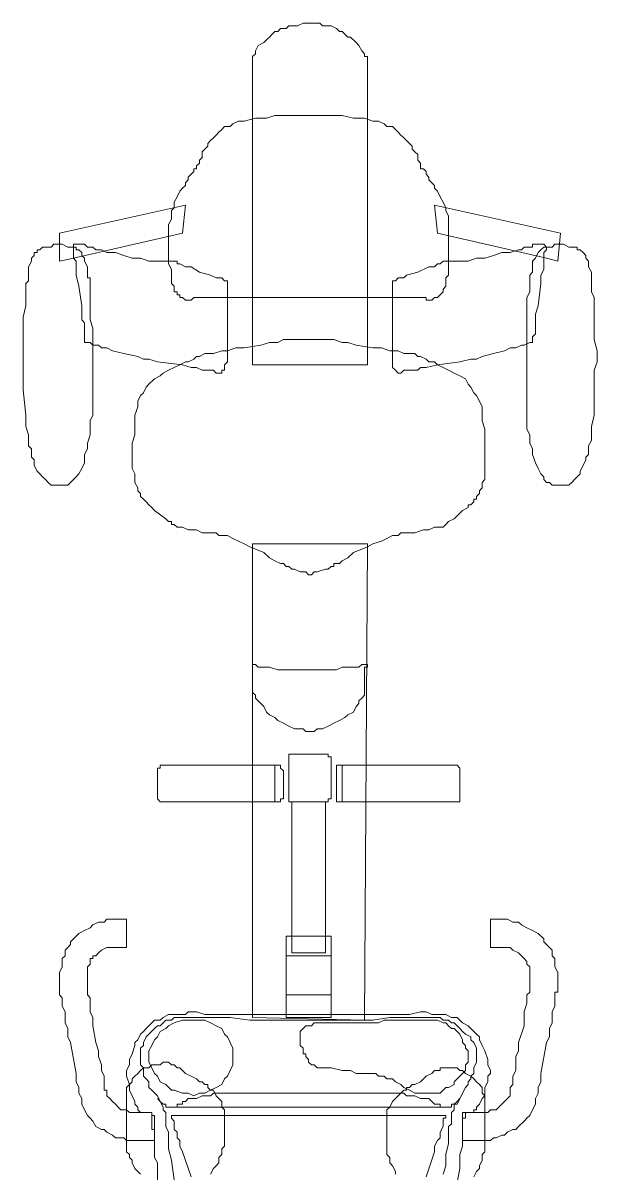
# Model space of a CAD drawing. Extents: x 185064 to 343242, y -369192 to -264966.
# Drawn here: x 211336 to 211984, y -367895 to -366597 of the extents above; entities that cross this region are included whole.
import ezdxf

# ---------------------------------------------------------------- set-up
doc = ezdxf.new("R2010")
doc.units = 0

# ---------------------------------------------------------------- blocks, each defined once
blk = doc.blocks.new('456')
at = {"color": 3, "lineweight": 0}
for points in [[(217530.2, -357470), (217530.2, -357466.9), (217530.2, -357463.7), (217530.2, -357460.6), (217530.2, -357457.4), (217530.2, -357451.1), (217530.2, -357447.9), (217530.2, -357441.6), (217530.2, -357435.3), (217530.2, -357429), (217530.2, -357422.7), (217530.2, -357413.2), (217530.2, -357406.9), (217530.2, -357397.4), (217530.2, -357391.1), (217530.2, -357381.6), (217530.2, -357372.1), (217530.2, -357353.2), (217530.2, -357334.2), (217530.2, -357315.3), (217530.2, -357274.2), (217530.2, -357255.3), (217530.2, -357236.3), (217530.2, -357217.4), (217530.2, -357207.9), (217530.2, -357198.5), (217530.2, -357192.1), (217530.2, -357182.7), (217530.2, -357176.3), (217530.2, -357166.9), (217530.2, -357160.6), (217530.2, -357154.2), (217530.2, -357151.1), (217530.2, -357144.8), (217530.2, -357141.6), (217530.2, -357135.3), (217530.2, -357132.1), (217530.2, -357129), (217530.2, -357125.8), (217530.2, -357122.7), (217533.4, -357119.5), (217533.4, -357116.3), (217536.5, -357110), (217542.9, -357106.9), (217546, -357103.7), (217549.2, -357100.6), (217552.3, -357097.4), (217555.5, -357094.2), (217558.7, -357094.2), (217561.8, -357091.1), (217568.1, -357091.1), (217571.3, -357087.9), (217577.6, -357087.9), (217580.8, -357087.9), (217587.1, -357084.8), (217593.4, -357084.8), (217599.7, -357084.8), (217606, -357084.8), (217609.2, -357087.9), (217615.5, -357087.9), (217618.7, -357087.9), (217625, -357091.1), (217628.1, -357094.2), (217631.3, -357094.2), (217634.4, -357097.4), (217637.6, -357100.6), (217640.8, -357100.6), (217647.1, -357106.9), (217650.2, -357110), (217653.4, -357116.3), (217656.5, -357119.5), (217656.5, -357122.7), (217659.7, -357122.7), (217659.7, -357125.8), (217659.7, -357129), (217659.7, -357132.1), (217659.7, -357135.3), (217659.7, -357141.6), (217659.7, -357144.8), (217659.7, -357151.1), (217659.7, -357157.4), (217659.7, -357163.7), (217659.7, -357170), (217659.7, -357176.3), (217659.7, -357185.8), (217659.7, -357192.1), (217659.7, -357201.6), (217659.7, -357207.9), (217659.7, -357226.9), (217659.7, -357245.8), (217659.7, -357264.8), (217659.7, -357305.8), (217659.7, -357324.8), (217659.7, -357346.9), (217659.7, -357365.8), (217659.7, -357381.6), (217659.7, -357391.1), (217659.7, -357400.6), (217659.7, -357406.9), (217659.7, -357416.3), (217659.7, -357422.7), (217659.7, -357429), (217659.7, -357438.5), (217659.7, -357441.6), (217659.7, -357447.9), (217659.7, -357454.2), (217659.7, -357457.4), (217659.7, -357460.6), (217659.7, -357463.7), (217659.7, -357466.9), (217659.7, -357470), (217656.5, -357470), (217653.4, -357470), (217647.1, -357470), (217643.9, -357470), (217637.6, -357470), (217631.3, -357470), (217625, -357470), (217618.7, -357470), (217602.9, -357470), (217587.1, -357470), (217574.4, -357470), (217568.1, -357470), (217558.7, -357470), (217552.3, -357470), (217549.2, -357470), (217542.9, -357470), (217539.7, -357470), (217533.4, -357470)], [(217593.4, -357189), (217590.2, -357189), (217587.1, -357189), (217583.9, -357189), (217580.8, -357189), (217574.4, -357189), (217571.3, -357189), (217565, -357189), (217561.8, -357189), (217555.5, -357189), (217546, -357192.1), (217533.4, -357192.1), (217520.8, -357195.3), (217514.4, -357195.3), (217508.1, -357198.5), (217505, -357201.6), (217498.7, -357201.6), (217495.5, -357204.8), (217492.3, -357207.9), (217489.2, -357211.1), (217486, -357214.2), (217482.9, -357217.4), (217479.7, -357220.6), (217479.7, -357223.7), (217476.5, -357226.9), (217473.4, -357230), (217473.4, -357233.2), (217473.4, -357236.3), (217470.2, -357239.5), (217470.2, -357242.7), (217467.1, -357245.8), (217467.1, -357249), (217463.9, -357249), (217463.9, -357252.1), (217460.8, -357255.3), (217457.6, -357258.5), (217457.6, -357261.6), (217454.4, -357264.8), (217454.4, -357267.9), (217451.3, -357271.1), (217448.1, -357274.2), (217445, -357280.6), (217441.8, -357286.9), (217441.8, -357293.2), (217438.7, -357296.3), (217438.7, -357305.8), (217435.5, -357312.1), (217435.5, -357318.5), (217435.5, -357324.8), (217435.5, -357337.4), (217435.5, -357343.7), (217435.5, -357350), (217435.5, -357356.3), (217438.7, -357362.7), (217438.7, -357369), (217438.7, -357372.1), (217438.7, -357378.5), (217441.8, -357381.6), (217441.8, -357384.8), (217441.8, -357387.9), (217445, -357387.9), (217445, -357391.1), (217448.1, -357391.1), (217448.1, -357394.2), (217451.3, -357394.2), (217454.4, -357397.4), (217457.6, -357397.4), (217460.8, -357397.4), (217463.9, -357394.2), (217467.1, -357394.2), (217470.2, -357394.2), (217476.5, -357394.2), (217482.9, -357394.2), (217489.2, -357394.2), (217492.3, -357394.2), (217495.5, -357394.2), (217501.8, -357394.2), (217505, -357394.2), (217511.3, -357394.2), (217517.6, -357394.2), (217523.9, -357394.2), (217530.2, -357394.2), (217542.9, -357394.2), (217558.7, -357394.2), (217571.3, -357394.2), (217577.6, -357394.2), (217583.9, -357394.2), (217590.2, -357394.2), (217593.4, -357394.2), (217599.7, -357394.2), (217602.9, -357394.2), (217609.2, -357394.2), (217615.5, -357394.2), (217631.3, -357394.2), (217643.9, -357394.2), (217659.7, -357394.2), (217666, -357394.2), (217672.3, -357394.2), (217678.7, -357394.2), (217681.8, -357394.2), (217688.1, -357394.2), (217691.3, -357394.2), (217694.4, -357394.2), (217697.6, -357394.2), (217700.8, -357394.2), (217707.1, -357394.2), (217710.2, -357394.2), (217716.5, -357394.2), (217719.7, -357394.2), (217722.9, -357394.2), (217726, -357394.2), (217726, -357397.4), (217729.2, -357397.4), (217732.3, -357397.4), (217735.5, -357394.2), (217738.7, -357394.2), (217741.8, -357391.1), (217745, -357387.9), (217745, -357384.8), (217748.1, -357381.6), (217748.1, -357378.5), (217748.1, -357372.1), (217751.3, -357369), (217751.3, -357362.7), (217751.3, -357356.3), (217751.3, -357350), (217751.3, -357343.7), (217751.3, -357337.4), (217751.3, -357324.8), (217751.3, -357318.5), (217751.3, -357312.1), (217751.3, -357302.7), (217748.1, -357296.3), (217748.1, -357293.2), (217745, -357286.9), (217741.8, -357280.6), (217738.7, -357274.2), (217735.5, -357271.1), (217735.5, -357267.9), (217732.3, -357264.8), (217729.2, -357261.6), (217729.2, -357258.5), (217726, -357255.3), (217726, -357252.1), (217722.9, -357249), (217719.7, -357249), (217719.7, -357245.8), (217719.7, -357242.7), (217716.5, -357239.5), (217716.5, -357236.3), (217716.5, -357233.2), (217713.4, -357230), (217710.2, -357226.9), (217710.2, -357223.7), (217707.1, -357220.6), (217703.9, -357217.4), (217700.8, -357214.2), (217697.6, -357211.1), (217694.4, -357207.9), (217691.3, -357204.8), (217688.1, -357201.6), (217681.8, -357201.6), (217678.7, -357198.5), (217672.3, -357195.3), (217666, -357195.3), (217656.5, -357192.1), (217643.9, -357192.1), (217631.3, -357189), (217628.1, -357189), (217621.8, -357189), (217615.5, -357189), (217612.3, -357189), (217609.2, -357189), (217606, -357189), (217602.9, -357189), (217599.7, -357189), (217596.5, -357189)], [(217312.3, -357321.6), (217454.4, -357290), (217451.3, -357321.6), (217328.1, -357350), (217312.3, -357353.2)], [(217877.6, -357321.6), (217735.5, -357290), (217738.7, -357321.6), (217861.8, -357350), (217874.4, -357353.2)], [(217309.2, -357605.8), (217312.3, -357605.8), (217315.5, -357605.8), (217318.7, -357605.8), (217321.8, -357605.8), (217325, -357602.7), (217328.1, -357599.5), (217331.3, -357596.3), (217334.4, -357593.2), (217337.6, -357586.9), (217340.8, -357580.6), (217340.8, -357571.1), (217343.9, -357564.8), (217343.9, -357558.5), (217347.1, -357549), (217347.1, -357542.7), (217347.1, -357533.2), (217350.2, -357526.9), (217350.2, -357520.6), (217350.2, -357514.2), (217350.2, -357507.9), (217350.2, -357504.8), (217350.2, -357498.5), (217350.2, -357495.3), (217350.2, -357489), (217350.2, -357482.7), (217350.2, -357473.2), (217350.2, -357463.7), (217350.2, -357457.4), (217350.2, -357447.9), (217350.2, -357429), (217347.1, -357419.5), (217347.1, -357410), (217347.1, -357403.7), (217347.1, -357394.2), (217347.1, -357387.9), (217347.1, -357381.6), (217347.1, -357375.3), (217347.1, -357372.1), (217343.9, -357372.1), (217343.9, -357369), (217343.9, -357365.8), (217343.9, -357359.5), (217340.8, -357353.2), (217340.8, -357350), (217337.6, -357346.9), (217337.6, -357343.7), (217334.4, -357340.6), (217331.3, -357340.6), (217331.3, -357337.4), (217328.1, -357337.4), (217325, -357337.4), (217321.8, -357337.4), (217315.5, -357334.2), (217312.3, -357334.2), (217306, -357334.2), (217302.9, -357337.4), (217299.7, -357337.4), (217296.5, -357337.4), (217293.4, -357337.4), (217290.2, -357340.6), (217287.1, -357340.6), (217287.1, -357343.7), (217283.9, -357343.7), (217283.9, -357346.9), (217280.8, -357350), (217280.8, -357353.2), (217277.6, -357359.5), (217277.6, -357365.8), (217277.6, -357369), (217277.6, -357375.3), (217274.4, -357378.5), (217274.4, -357381.6), (217274.4, -357387.9), (217274.4, -357394.2), (217274.4, -357403.7), (217271.3, -357416.3), (217271.3, -357429), (217271.3, -357441.6), (217271.3, -357454.2), (217271.3, -357466.9), (217271.3, -357476.3), (217271.3, -357482.7), (217271.3, -357485.8), (217271.3, -357498.5), (217274.4, -357526.9), (217274.4, -357539.5), (217277.6, -357549), (217277.6, -357555.3), (217277.6, -357561.6), (217280.8, -357564.8), (217280.8, -357571.1), (217280.8, -357574.2), (217283.9, -357577.4), (217283.9, -357583.7), (217287.1, -357590), (217290.2, -357593.2), (217293.4, -357596.3), (217296.5, -357599.5), (217299.7, -357602.7), (217302.9, -357605.8), (217306, -357605.8)], [(217340.8, -357444.8), (217343.9, -357444.8), (217347.1, -357444.8), (217350.2, -357447.9), (217356.5, -357447.9), (217359.7, -357451.1), (217366, -357451.1), (217372.3, -357454.2), (217385, -357457.4), (217400.8, -357460.6), (217407.1, -357463.7), (217413.4, -357463.7), (217422.9, -357466.9), (217451.3, -357470), (217460.8, -357473.2), (217467.1, -357473.2), (217473.4, -357476.3), (217479.7, -357476.3), (217482.9, -357476.3), (217486, -357476.3), (217489.2, -357479.5), (217492.3, -357479.5), (217495.5, -357479.5), (217495.5, -357476.3), (217498.7, -357476.3), (217498.7, -357473.2), (217498.7, -357470), (217501.8, -357466.9), (217501.8, -357463.7), (217501.8, -357460.6), (217501.8, -357457.4), (217501.8, -357454.2), (217501.8, -357451.1), (217501.8, -357447.9), (217501.8, -357441.6), (217501.8, -357435.3), (217501.8, -357425.8), (217501.8, -357416.3), (217501.8, -357406.9), (217501.8, -357400.6), (217501.8, -357391.1), (217501.8, -357387.9), (217501.8, -357384.8), (217501.8, -357381.6), (217501.8, -357378.5), (217501.8, -357375.3), (217498.7, -357375.3), (217495.5, -357372.1), (217492.3, -357372.1), (217489.2, -357372.1), (217482.9, -357369), (217470.2, -357365.8), (217460.8, -357359.5), (217454.4, -357359.5), (217448.1, -357356.3), (217445, -357356.3), (217445, -357353.2), (217441.8, -357353.2), (217438.7, -357353.2), (217435.5, -357353.2), (217432.3, -357353.2), (217429.2, -357353.2), (217422.9, -357353.2), (217413.4, -357353.2), (217403.9, -357350), (217394.4, -357350), (217385, -357346.9), (217375.5, -357343.7), (217366, -357343.7), (217359.7, -357340.6), (217353.4, -357340.6), (217350.2, -357337.4), (217347.1, -357337.4), (217343.9, -357337.4), (217340.8, -357334.2), (217337.6, -357334.2), (217334.4, -357334.2), (217331.3, -357334.2), (217328.1, -357334.2), (217328.1, -357337.4), (217328.1, -357340.6), (217328.1, -357343.7), (217328.1, -357346.9), (217328.1, -357350), (217331.3, -357353.2), (217331.3, -357359.5), (217331.3, -357362.7), (217331.3, -357369), (217334.4, -357381.6), (217337.6, -357403.7), (217337.6, -357413.2), (217337.6, -357419.5), (217340.8, -357422.7), (217340.8, -357429), (217340.8, -357432.1), (217340.8, -357435.3), (217340.8, -357438.5), (217340.8, -357441.6)], [(217846, -357444.8), (217842.9, -357444.8), (217836.5, -357447.9), (217833.4, -357447.9), (217827.1, -357451.1), (217820.8, -357451.1), (217814.4, -357454.2), (217801.8, -357457.4), (217789.2, -357460.6), (217782.9, -357463.7), (217776.5, -357463.7), (217763.9, -357466.9), (217738.7, -357470), (217726, -357473.2), (217719.7, -357473.2), (217716.5, -357476.3), (217710.2, -357476.3), (217707.1, -357476.3), (217700.8, -357476.3), (217697.6, -357479.5), (217694.4, -357479.5), (217691.3, -357476.3), (217688.1, -357473.2), (217688.1, -357470), (217688.1, -357466.9), (217688.1, -357463.7), (217688.1, -357460.6), (217688.1, -357457.4), (217688.1, -357454.2), (217688.1, -357451.1), (217688.1, -357447.9), (217688.1, -357441.6), (217688.1, -357435.3), (217688.1, -357425.8), (217688.1, -357416.3), (217688.1, -357406.9), (217688.1, -357400.6), (217688.1, -357391.1), (217688.1, -357387.9), (217688.1, -357384.8), (217688.1, -357381.6), (217688.1, -357378.5), (217688.1, -357375.3), (217691.3, -357375.3), (217694.4, -357372.1), (217700.8, -357372.1), (217703.9, -357369), (217716.5, -357365.8), (217729.2, -357359.5), (217735.5, -357359.5), (217738.7, -357356.3), (217741.8, -357356.3), (217745, -357353.2), (217748.1, -357353.2), (217751.3, -357353.2), (217757.6, -357353.2), (217760.8, -357353.2), (217763.9, -357353.2), (217773.4, -357353.2), (217782.9, -357350), (217792.3, -357350), (217801.8, -357346.9), (217811.3, -357343.7), (217820.8, -357343.7), (217830.2, -357340.6), (217833.4, -357340.6), (217836.5, -357337.4), (217842.9, -357337.4), (217846, -357337.4), (217846, -357334.2), (217849.2, -357334.2), (217852.3, -357334.2), (217855.5, -357334.2), (217858.7, -357334.2), (217861.8, -357337.4), (217861.8, -357340.6), (217858.7, -357343.7), (217858.7, -357346.9), (217858.7, -357350), (217858.7, -357353.2), (217858.7, -357359.5), (217858.7, -357362.7), (217855.5, -357369), (217855.5, -357378.5), (217852.3, -357403.7), (217849.2, -357413.2), (217849.2, -357419.5), (217849.2, -357422.7), (217849.2, -357425.8), (217849.2, -357432.1), (217849.2, -357435.3), (217846, -357438.5), (217846, -357441.6)], [(217877.6, -357605.8), (217874.4, -357605.8), (217871.3, -357605.8), (217868.1, -357605.8), (217865, -357602.7), (217861.8, -357602.7), (217858.7, -357599.5), (217858.7, -357596.3), (217855.5, -357593.2), (217852.3, -357586.9), (217849.2, -357580.6), (217846, -357571.1), (217846, -357564.8), (217842.9, -357558.5), (217842.9, -357549), (217839.7, -357542.7), (217839.7, -357533.2), (217839.7, -357526.9), (217839.7, -357520.6), (217839.7, -357514.2), (217839.7, -357507.9), (217839.7, -357504.8), (217839.7, -357498.5), (217839.7, -357495.3), (217839.7, -357489), (217839.7, -357482.7), (217839.7, -357473.2), (217839.7, -357463.7), (217839.7, -357457.4), (217839.7, -357447.9), (217839.7, -357429), (217839.7, -357419.5), (217839.7, -357410), (217839.7, -357403.7), (217839.7, -357394.2), (217842.9, -357387.9), (217842.9, -357381.6), (217842.9, -357375.3), (217842.9, -357372.1), (217842.9, -357369), (217846, -357365.8), (217846, -357359.5), (217846, -357353.2), (217849.2, -357350), (217852.3, -357343.7), (217855.5, -357340.6), (217858.7, -357337.4), (217861.8, -357337.4), (217865, -357337.4), (217868.1, -357337.4), (217871.3, -357334.2), (217877.6, -357334.2), (217880.8, -357334.2), (217887.1, -357337.4), (217890.2, -357337.4), (217893.4, -357337.4), (217896.5, -357337.4), (217896.5, -357340.6), (217899.7, -357340.6), (217902.9, -357343.7), (217906, -357346.9), (217906, -357350), (217909.2, -357353.2), (217909.2, -357359.5), (217912.3, -357365.8), (217912.3, -357369), (217912.3, -357375.3), (217912.3, -357378.5), (217912.3, -357381.6), (217912.3, -357387.9), (217915.5, -357394.2), (217915.5, -357403.7), (217915.5, -357416.3), (217915.5, -357429), (217915.5, -357441.6), (217918.7, -357454.2), (217918.7, -357466.9), (217915.5, -357476.3), (217915.5, -357482.7), (217915.5, -357485.8), (217915.5, -357498.5), (217915.5, -357526.9), (217912.3, -357539.5), (217912.3, -357549), (217912.3, -357555.3), (217909.2, -357561.6), (217909.2, -357564.8), (217909.2, -357571.1), (217906, -357574.2), (217906, -357577.4), (217902.9, -357583.7), (217899.7, -357590), (217899.7, -357593.2), (217896.5, -357596.3), (217893.4, -357599.5), (217890.2, -357602.7), (217887.1, -357605.8), (217880.8, -357605.8)], [(217593.4, -357441.6), (217590.2, -357441.6), (217587.1, -357441.6), (217583.9, -357441.6), (217577.6, -357441.6), (217574.4, -357441.6), (217565, -357441.6), (217558.7, -357444.8), (217549.2, -357444.8), (217539.7, -357447.9), (217520.8, -357451.1), (217511.3, -357451.1), (217501.8, -357454.2), (217495.5, -357454.2), (217486, -357457.4), (217479.7, -357457.4), (217476.5, -357457.4), (217470.2, -357460.6), (217467.1, -357460.6), (217463.9, -357463.7), (217457.6, -357466.9), (217454.4, -357466.9), (217448.1, -357470), (217441.8, -357473.2), (217435.5, -357476.3), (217429.2, -357479.5), (217426, -357482.7), (217419.7, -357485.8), (217413.4, -357492.1), (217410.2, -357495.3), (217407.1, -357501.6), (217403.9, -357504.8), (217400.8, -357511.1), (217400.8, -357517.4), (217397.6, -357526.9), (217397.6, -357533.2), (217397.6, -357542.7), (217397.6, -357549), (217394.4, -357558.5), (217394.4, -357567.9), (217394.4, -357574.2), (217394.4, -357577.4), (217394.4, -357586.9), (217397.6, -357593.2), (217397.6, -357599.5), (217397.6, -357602.7), (217400.8, -357609), (217400.8, -357612.1), (217403.9, -357615.3), (217403.9, -357618.5), (217407.1, -357621.6), (217410.2, -357624.8), (217413.4, -357627.9), (217416.5, -357631.1), (217419.7, -357634.2), (217432.3, -357643.7), (217435.5, -357646.9), (217438.7, -357646.9), (217438.7, -357650), (217441.8, -357650), (217445, -357653.2), (217451.3, -357653.2), (217457.6, -357656.3), (217467.1, -357656.3), (217473.4, -357659.5), (217482.9, -357659.5), (217489.2, -357659.5), (217492.3, -357662.7), (217495.5, -357662.7), (217498.7, -357662.7), (217501.8, -357662.7), (217508.1, -357665.8), (217514.4, -357669), (217520.8, -357672.1), (217527.1, -357675.3), (217542.9, -357681.6), (217549.2, -357687.9), (217555.5, -357691.1), (217561.8, -357694.2), (217565, -357694.2), (217568.1, -357697.4), (217571.3, -357697.4), (217574.4, -357700.6), (217577.6, -357700.6), (217583.9, -357703.7), (217590.2, -357703.7), (217593.4, -357706.9), (217596.5, -357706.9), (217599.7, -357703.7), (217602.9, -357703.7), (217612.3, -357700.6), (217615.5, -357700.6), (217618.7, -357697.4), (217621.8, -357697.4), (217621.8, -357694.2), (217625, -357694.2), (217628.1, -357694.2), (217631.3, -357691.1), (217637.6, -357687.9), (217643.9, -357681.6), (217659.7, -357675.3), (217666, -357672.1), (217675.5, -357669), (217681.8, -357665.8), (217688.1, -357662.7), (217691.3, -357662.7), (217694.4, -357662.7), (217697.6, -357659.5), (217707.1, -357659.5), (217713.4, -357659.5), (217722.9, -357656.3), (217729.2, -357656.3), (217735.5, -357653.2), (217745, -357653.2), (217748.1, -357650), (217751.3, -357646.9), (217757.6, -357643.7), (217767.1, -357634.2), (217773.4, -357631.1), (217773.4, -357627.9), (217776.5, -357627.9), (217779.7, -357624.8), (217779.7, -357621.6), (217782.9, -357621.6), (217782.9, -357618.5), (217786, -357615.3), (217786, -357612.1), (217789.2, -357609), (217789.2, -357602.7), (217792.3, -357599.5), (217792.3, -357593.2), (217792.3, -357586.9), (217792.3, -357577.4), (217792.3, -357574.2), (217792.3, -357567.9), (217792.3, -357558.5), (217792.3, -357549), (217792.3, -357542.7), (217789.2, -357533.2), (217789.2, -357526.9), (217789.2, -357517.4), (217786, -357511.1), (217782.9, -357504.8), (217779.7, -357501.6), (217776.5, -357495.3), (217773.4, -357492.1), (217770.2, -357485.8), (217763.9, -357482.7), (217757.6, -357479.5), (217751.3, -357476.3), (217745, -357473.2), (217738.7, -357470), (217735.5, -357466.9), (217729.2, -357466.9), (217726, -357463.7), (217719.7, -357460.6), (217716.5, -357460.6), (217713.4, -357457.4), (217707.1, -357457.4), (217700.8, -357457.4), (217694.4, -357454.2), (217685, -357454.2), (217675.5, -357451.1), (217666, -357451.1), (217647.1, -357447.9), (217637.6, -357444.8), (217631.3, -357444.8), (217621.8, -357441.6), (217612.3, -357441.6), (217609.2, -357441.6), (217606, -357441.6), (217602.9, -357441.6), (217599.7, -357441.6), (217596.5, -357441.6)], [(217656.5, -358209), (217659.7, -357672.1), (217530.2, -357672.1), (217530.2, -358205.8)], [(217593.4, -357814.2), (217590.2, -357814.2), (217587.1, -357814.2), (217583.9, -357814.2), (217577.6, -357814.2), (217571.3, -357814.2), (217565, -357814.2), (217558.7, -357814.2), (217549.2, -357811.1), (217546, -357811.1), (217542.9, -357811.1), (217539.7, -357811.1), (217536.5, -357811.1), (217533.4, -357807.9), (217530.2, -357807.9), (217530.2, -357811.1), (217530.2, -357814.2), (217530.2, -357817.4), (217530.2, -357823.7), (217530.2, -357830), (217530.2, -357833.2), (217530.2, -357836.3), (217530.2, -357839.5), (217533.4, -357842.7), (217533.4, -357845.8), (217536.5, -357849), (217539.7, -357852.1), (217542.9, -357855.3), (217546, -357861.6), (217549.2, -357864.8), (217555.5, -357867.9), (217558.7, -357871.1), (217565, -357874.2), (217571.3, -357877.4), (217577.6, -357880.6), (217587.1, -357880.6), (217590.2, -357883.7), (217593.4, -357883.7), (217599.7, -357883.7), (217602.9, -357880.6), (217609.2, -357880.6), (217615.5, -357877.4), (217621.8, -357874.2), (217628.1, -357871.1), (217634.4, -357867.9), (217637.6, -357864.8), (217643.9, -357861.6), (217647.1, -357855.3), (217650.2, -357852.1), (217650.2, -357849), (217653.4, -357845.8), (217656.5, -357842.7), (217656.5, -357839.5), (217656.5, -357836.3), (217656.5, -357833.2), (217656.5, -357830), (217656.5, -357823.7), (217656.5, -357817.4), (217656.5, -357814.2), (217656.5, -357811.1), (217659.7, -357811.1), (217659.7, -357807.9), (217656.5, -357807.9), (217653.4, -357807.9), (217650.2, -357811.1), (217647.1, -357811.1), (217643.9, -357811.1), (217640.8, -357811.1), (217637.6, -357811.1), (217631.3, -357811.1), (217625, -357814.2), (217615.5, -357814.2), (217609.2, -357814.2), (217602.9, -357814.2), (217599.7, -357814.2), (217596.5, -357814.2)], [(217571.3, -357912.1), (217571.3, -357909), (217574.4, -357909), (217577.6, -357909), (217580.8, -357909), (217583.9, -357909), (217587.1, -357909), (217593.4, -357909), (217599.7, -357909), (217602.9, -357909), (217606, -357909), (217609.2, -357909), (217612.3, -357909), (217615.5, -357909), (217615.5, -357912.1), (217618.7, -357912.1), (217618.7, -357915.3), (217618.7, -357918.5), (217618.7, -357921.6), (217618.7, -357924.8), (217618.7, -357927.9), (217618.7, -357937.4), (217618.7, -357943.7), (217618.7, -357946.9), (217618.7, -357953.2), (217618.7, -357956.3), (217618.7, -357959.5), (217615.5, -357959.5), (217615.5, -357962.7), (217612.3, -357962.7), (217609.2, -357962.7), (217606, -357962.7), (217602.9, -357962.7), (217599.7, -357962.7), (217593.4, -357962.7), (217587.1, -357962.7), (217583.9, -357962.7), (217580.8, -357962.7), (217577.6, -357962.7), (217574.4, -357962.7), (217571.3, -357962.7), (217571.3, -357959.5), (217571.3, -357956.3), (217571.3, -357953.2), (217571.3, -357946.9), (217571.3, -357943.7), (217571.3, -357937.4), (217571.3, -357927.9), (217571.3, -357924.8), (217571.3, -357921.6), (217571.3, -357918.5), (217571.3, -357915.3)], [(217565, -357927.9), (217561.8, -357924.8), (217561.8, -357921.6), (217558.7, -357921.6), (217555.5, -357921.6), (217552.3, -357921.6), (217549.2, -357921.6), (217546, -357921.6), (217542.9, -357921.6), (217539.7, -357921.6), (217533.4, -357921.6), (217530.2, -357921.6), (217517.6, -357921.6), (217505, -357921.6), (217492.3, -357921.6), (217479.7, -357921.6), (217470.2, -357921.6), (217457.6, -357921.6), (217454.4, -357921.6), (217448.1, -357921.6), (217445, -357921.6), (217438.7, -357921.6), (217435.5, -357921.6), (217432.3, -357921.6), (217429.2, -357921.6), (217426, -357921.6), (217426, -357924.8), (217422.9, -357924.8), (217422.9, -357927.9), (217422.9, -357931.1), (217422.9, -357934.2), (217422.9, -357937.4), (217422.9, -357943.7), (217422.9, -357950), (217422.9, -357953.2), (217422.9, -357956.3), (217422.9, -357959.5), (217426, -357962.7), (217429.2, -357962.7), (217432.3, -357962.7), (217435.5, -357962.7), (217438.7, -357962.7), (217445, -357962.7), (217448.1, -357962.7), (217454.4, -357962.7), (217457.6, -357962.7), (217470.2, -357962.7), (217479.7, -357962.7), (217492.3, -357962.7), (217505, -357962.7), (217517.6, -357962.7), (217530.2, -357962.7), (217533.4, -357962.7), (217539.7, -357962.7), (217542.9, -357962.7), (217546, -357962.7), (217549.2, -357962.7), (217552.3, -357962.7), (217555.5, -357962.7), (217558.7, -357962.7), (217561.8, -357962.7), (217561.8, -357959.5), (217565, -357959.5), (217565, -357956.3), (217565, -357953.2), (217565, -357950), (217565, -357943.7), (217565, -357937.4), (217565, -357934.2), (217565, -357931.1)], [(217625, -357927.9), (217625, -357924.8), (217625, -357921.6), (217628.1, -357921.6), (217631.3, -357921.6), (217634.4, -357921.6), (217637.6, -357921.6), (217640.8, -357921.6), (217643.9, -357921.6), (217650.2, -357921.6), (217653.4, -357921.6), (217659.7, -357921.6), (217669.2, -357921.6), (217681.8, -357921.6), (217694.4, -357921.6), (217707.1, -357921.6), (217719.7, -357921.6), (217729.2, -357921.6), (217735.5, -357921.6), (217738.7, -357921.6), (217745, -357921.6), (217748.1, -357921.6), (217751.3, -357921.6), (217754.4, -357921.6), (217757.6, -357921.6), (217760.8, -357921.6), (217763.9, -357924.8), (217763.9, -357927.9), (217763.9, -357931.1), (217763.9, -357934.2), (217763.9, -357937.4), (217763.9, -357943.7), (217763.9, -357950), (217763.9, -357953.2), (217763.9, -357956.3), (217763.9, -357959.5), (217763.9, -357962.7), (217760.8, -357962.7), (217757.6, -357962.7), (217754.4, -357962.7), (217751.3, -357962.7), (217748.1, -357962.7), (217745, -357962.7), (217738.7, -357962.7), (217735.5, -357962.7), (217729.2, -357962.7), (217719.7, -357962.7), (217707.1, -357962.7), (217694.4, -357962.7), (217681.8, -357962.7), (217669.2, -357962.7), (217659.7, -357962.7), (217653.4, -357962.7), (217650.2, -357962.7), (217643.9, -357962.7), (217640.8, -357962.7), (217637.6, -357962.7), (217634.4, -357962.7), (217631.3, -357962.7), (217628.1, -357962.7), (217625, -357962.7), (217625, -357959.5), (217625, -357956.3), (217625, -357953.2), (217625, -357950), (217625, -357943.7), (217625, -357937.4), (217625, -357934.2), (217625, -357931.1)], [(217574.4, -357962.7), (217612.3, -357962.7), (217612.3, -358133.2), (217574.4, -358133.2)], [(217419.7, -358344.8), (217416.5, -358344.8), (217413.4, -358344.8), (217410.2, -358344.8), (217403.9, -358344.8), (217397.6, -358344.8), (217394.4, -358344.8), (217391.3, -358344.8), (217388.1, -358344.8), (217385, -358341.6), (217381.8, -358341.6), (217375.5, -358341.6), (217372.3, -358338.5), (217366, -358335.3), (217362.9, -358332.1), (217359.7, -358332.1), (217353.4, -358329), (217350.2, -358322.7), (217347.1, -358319.5), (217343.9, -358316.3), (217340.8, -358310), (217337.6, -358303.7), (217337.6, -358297.4), (217334.4, -358291.1), (217334.4, -358284.8), (217331.3, -358278.5), (217331.3, -358269), (217325, -358234.2), (217321.8, -358227.9), (217321.8, -358218.5), (217318.7, -358212.1), (217318.7, -358205.8), (217318.7, -358199.5), (217315.5, -358193.2), (217315.5, -358186.9), (217315.5, -358183.7), (217312.3, -358180.6), (217312.3, -358177.4), (217312.3, -358174.2), (217312.3, -358171.1), (217312.3, -358167.9), (217312.3, -358164.8), (217312.3, -358161.6), (217312.3, -358155.3), (217315.5, -358149), (217315.5, -358139.5), (217318.7, -358136.3), (217318.7, -358130), (217321.8, -358126.9), (217325, -358123.7), (217325, -358120.6), (217328.1, -358117.4), (217334.4, -358111.1), (217340.8, -358107.9), (217347.1, -358104.8), (217350.2, -358101.6), (217356.5, -358098.5), (217362.9, -358098.5), (217366, -358095.3), (217372.3, -358095.3), (217375.5, -358095.3), (217378.7, -358095.3), (217381.8, -358095.3), (217385, -358095.3), (217388.1, -358095.3), (217388.1, -358098.5), (217388.1, -358101.6), (217388.1, -358104.8), (217388.1, -358114.2), (217388.1, -358120.6), (217388.1, -358123.7), (217388.1, -358126.9), (217385, -358126.9), (217381.8, -358126.9), (217378.7, -358126.9), (217375.5, -358126.9), (217372.3, -358126.9), (217369.2, -358126.9), (217366, -358126.9), (217359.7, -358130), (217356.5, -358133.2), (217353.4, -358136.3), (217350.2, -358136.3), (217350.2, -358139.5), (217347.1, -358139.5), (217347.1, -358142.7), (217347.1, -358145.8), (217343.9, -358149), (217343.9, -358152.1), (217343.9, -358155.3), (217343.9, -358161.6), (217343.9, -358164.8), (217343.9, -358167.9), (217343.9, -358171.1), (217343.9, -358174.2), (217343.9, -358177.4), (217343.9, -358180.6), (217347.1, -358183.7), (217347.1, -358190), (217347.1, -358199.5), (217350.2, -358205.8), (217350.2, -358215.3), (217353.4, -358234.2), (217356.5, -358243.7), (217356.5, -358250), (217359.7, -358259.5), (217359.7, -358265.8), (217362.9, -358272.1), (217362.9, -358275.3), (217362.9, -358278.5), (217362.9, -358281.6), (217362.9, -358284.8), (217362.9, -358287.9), (217366, -358287.9), (217366, -358291.1), (217366, -358294.2), (217369.2, -358297.4), (217372.3, -358300.6), (217375.5, -358303.7), (217378.7, -358306.9), (217381.8, -358310), (217385, -358310), (217388.1, -358310), (217391.3, -358313.2), (217394.4, -358313.2), (217400.8, -358313.2), (217407.1, -358313.2), (217410.2, -358313.2), (217413.4, -358313.2), (217416.5, -358313.2), (217416.5, -358316.3), (217419.7, -358316.3), (217419.7, -358319.5), (217419.7, -358322.7), (217419.7, -358332.1), (217419.7, -358338.5), (217419.7, -358341.6)], [(217767.1, -358344.8), (217770.2, -358344.8), (217773.4, -358344.8), (217776.5, -358344.8), (217782.9, -358344.8), (217786, -358344.8), (217789.2, -358344.8), (217792.3, -358344.8), (217795.5, -358344.8), (217798.7, -358344.8), (217801.8, -358341.6), (217805, -358341.6), (217811.3, -358338.5), (217814.4, -358338.5), (217817.6, -358335.3), (217823.9, -358332.1), (217827.1, -358332.1), (217830.2, -358329), (217836.5, -358322.7), (217839.7, -358319.5), (217842.9, -358316.3), (217846, -358310), (217849.2, -358303.7), (217849.2, -358297.4), (217852.3, -358291.1), (217852.3, -358284.8), (217855.5, -358278.5), (217855.5, -358269), (217861.8, -358234.2), (217865, -358227.9), (217865, -358218.5), (217868.1, -358212.1), (217868.1, -358205.8), (217868.1, -358199.5), (217871.3, -358193.2), (217871.3, -358186.9), (217871.3, -358183.7), (217871.3, -358180.6), (217871.3, -358177.4), (217874.4, -358177.4), (217874.4, -358174.2), (217874.4, -358171.1), (217874.4, -358167.9), (217874.4, -358164.8), (217874.4, -358161.6), (217874.4, -358155.3), (217871.3, -358149), (217871.3, -358139.5), (217868.1, -358136.3), (217868.1, -358130), (217865, -358126.9), (217861.8, -358123.7), (217858.7, -358120.6), (217858.7, -358117.4), (217852.3, -358111.1), (217846, -358107.9), (217839.7, -358104.8), (217833.4, -358101.6), (217830.2, -358098.5), (217823.9, -358098.5), (217817.6, -358095.3), (217814.4, -358095.3), (217811.3, -358095.3), (217808.1, -358095.3), (217805, -358095.3), (217801.8, -358095.3), (217798.7, -358095.3), (217798.7, -358098.5), (217798.7, -358101.6), (217798.7, -358104.8), (217798.7, -358114.2), (217798.7, -358117.4), (217798.7, -358123.7), (217798.7, -358126.9), (217801.8, -358126.9), (217805, -358126.9), (217808.1, -358126.9), (217811.3, -358126.9), (217814.4, -358126.9), (217817.6, -358126.9), (217820.8, -358126.9), (217823.9, -358130), (217830.2, -358133.2), (217833.4, -358136.3), (217836.5, -358139.5), (217839.7, -358142.7), (217839.7, -358145.8), (217842.9, -358149), (217842.9, -358152.1), (217842.9, -358155.3), (217842.9, -358161.6), (217842.9, -358164.8), (217842.9, -358167.9), (217842.9, -358171.1), (217842.9, -358174.2), (217842.9, -358177.4), (217839.7, -358180.6), (217839.7, -358183.7), (217839.7, -358190), (217836.5, -358199.5), (217836.5, -358205.8), (217836.5, -358215.3), (217830.2, -358234.2), (217830.2, -358243.7), (217827.1, -358250), (217827.1, -358259.5), (217827.1, -358265.8), (217823.9, -358272.1), (217823.9, -358275.3), (217823.9, -358278.5), (217823.9, -358281.6), (217820.8, -358284.8), (217820.8, -358287.9), (217820.8, -358291.1), (217820.8, -358294.2), (217817.6, -358297.4), (217814.4, -358300.6), (217811.3, -358303.7), (217808.1, -358306.9), (217805, -358310), (217801.8, -358310), (217798.7, -358310), (217795.5, -358313.2), (217792.3, -358313.2), (217786, -358313.2), (217776.5, -358313.2), (217773.4, -358313.2), (217770.2, -358313.2), (217767.1, -358313.2), (217767.1, -358316.3), (217767.1, -358319.5), (217767.1, -358322.7), (217767.1, -358332.1), (217767.1, -358338.5), (217767.1, -358341.6)], [(217568.1, -358114.2), (217618.7, -358114.2), (217618.7, -358180.6), (217568.1, -358180.6)], [(217568.1, -358136.3), (217618.7, -358136.3), (217618.7, -358205.8), (217568.1, -358205.8)], [(217413.4, -358250), (217413.4, -358256.3), (217416.5, -358262.7), (217419.7, -358269), (217422.9, -358272.1), (217426, -358278.5), (217432.3, -358281.6), (217438.7, -358287.9), (217441.8, -358287.9), (217451.3, -358291.1), (217457.6, -358291.1), (217463.9, -358294.2), (217470.2, -358291.1), (217476.5, -358291.1), (217482.9, -358287.9), (217489.2, -358284.8), (217495.5, -358281.6), (217498.7, -358275.3), (217501.8, -358272.1), (217505, -358265.8), (217508.1, -358259.5), (217508.1, -358253.2), (217508.1, -358246.9), (217508.1, -358240.6), (217505, -358234.2), (217501.8, -358227.9), (217498.7, -358224.8), (217495.5, -358218.5), (217489.2, -358215.3), (217482.9, -358212.1), (217476.5, -358209), (217470.2, -358209), (217463.9, -358209), (217457.6, -358209), (217451.3, -358209), (217441.8, -358212.1), (217435.5, -358215.3), (217432.3, -358218.5), (217426, -358221.6), (217422.9, -358227.9), (217419.7, -358231.1), (217416.5, -358237.4), (217413.4, -358243.7)], [(217587.1, -358240.6), (217583.9, -358237.4), (217583.9, -358234.2), (217583.9, -358231.1), (217583.9, -358227.9), (217583.9, -358224.8), (217583.9, -358221.6), (217587.1, -358218.5), (217590.2, -358215.3), (217593.4, -358215.3), (217596.5, -358215.3), (217599.7, -358212.1), (217602.9, -358212.1), (217609.2, -358212.1), (217618.7, -358212.1), (217628.1, -358212.1), (217662.9, -358212.1), (217672.3, -358212.1), (217678.7, -358209), (217688.1, -358209), (217694.4, -358209), (217697.6, -358209), (217700.8, -358209), (217703.9, -358209), (217713.4, -358209), (217722.9, -358209), (217732.3, -358209), (217735.5, -358209), (217738.7, -358209), (217745, -358212.1), (217748.1, -358212.1), (217751.3, -358215.3), (217754.4, -358218.5), (217757.6, -358218.5), (217760.8, -358221.6), (217763.9, -358224.8), (217767.1, -358231.1), (217767.1, -358234.2), (217770.2, -358237.4), (217770.2, -358240.6), (217773.4, -358243.7), (217773.4, -358250), (217773.4, -358253.2), (217773.4, -358256.3), (217770.2, -358259.5), (217770.2, -358265.8), (217767.1, -358269), (217763.9, -358272.1), (217760.8, -358275.3), (217757.6, -358278.5), (217757.6, -358281.6), (217751.3, -358284.8), (217748.1, -358284.8), (217745, -358287.9), (217741.8, -358291.1), (217738.7, -358291.1), (217735.5, -358291.1), (217732.3, -358291.1), (217726, -358291.1), (217719.7, -358291.1), (217713.4, -358291.1), (217707.1, -358287.9), (217700.8, -358284.8), (217697.6, -358281.6), (217691.3, -358278.5), (217688.1, -358275.3), (217681.8, -358275.3), (217678.7, -358272.1), (217672.3, -358272.1), (217669.2, -358269), (217666, -358269), (217659.7, -358269), (217656.5, -358269), (217650.2, -358269), (217647.1, -358269), (217640.8, -358265.8), (217631.3, -358265.8), (217618.7, -358262.7), (217615.5, -358262.7), (217609.2, -358262.7), (217606, -358262.7), (217602.9, -358262.7), (217599.7, -358259.5), (217596.5, -358259.5), (217593.4, -358256.3), (217593.4, -358253.2), (217590.2, -358250), (217590.2, -358246.9), (217587.1, -358246.9), (217587.1, -358243.7)]]:
    blk.add_lwpolyline(points, close=True, dxfattribs=at)
for points in [[(217555.5, -357962.7), (217555.5, -357921.6)], [(217631.3, -357962.7), (217631.3, -357921.6)], [(217422.9, -358395.3), (217422.9, -358379.5), (217422.9, -358370), (217419.7, -358363.7), (217419.7, -358354.2), (217419.7, -358347.9), (217419.7, -358341.6), (217419.7, -358338.5), (217419.7, -358335.3), (217419.7, -358332.1), (217416.5, -358332.1), (217416.5, -358329), (217416.5, -358322.7), (217416.5, -358319.5), (217416.5, -358316.3), (217416.5, -358313.2), (217413.4, -358313.2), (217410.2, -358313.2), (217407.1, -358313.2), (217403.9, -358313.2), (217400.8, -358310), (217400.8, -358306.9), (217397.6, -358303.7), (217397.6, -358300.6), (217394.4, -358294.2), (217391.3, -358287.9), (217391.3, -358281.6), (217388.1, -358272.1), (217388.1, -358265.8), (217391.3, -358259.5), (217391.3, -358253.2), (217394.4, -358246.9), (217397.6, -358237.4), (217397.6, -358234.2), (217400.8, -358231.1), (217403.9, -358224.8), (217407.1, -358221.6), (217410.2, -358218.5), (217413.4, -358215.3), (217416.5, -358212.1), (217419.7, -358209), (217426, -358209), (217429.2, -358205.8), (217435.5, -358202.7), (217441.8, -358202.7), (217445, -358202.7), (217448.1, -358202.7), (217451.3, -358202.7), (217454.4, -358202.7), (217457.6, -358199.5), (217460.8, -358199.5), (217467.1, -358199.5), (217476.5, -358202.7), (217486, -358202.7), (217498.7, -358202.7), (217508.1, -358202.7), (217517.6, -358202.7), (217523.9, -358202.7), (217527.1, -358202.7), (217533.4, -358202.7), (217536.5, -358202.7), (217542.9, -358202.7), (217552.3, -358202.7), (217565, -358202.7), (217571.3, -358202.7), (217577.6, -358202.7), (217583.9, -358202.7), (217587.1, -358202.7), (217590.2, -358202.7), (217593.4, -358202.7), (217596.5, -358202.7), (217599.7, -358202.7), (217602.9, -358202.7), (217606, -358202.7), (217612.3, -358202.7), (217618.7, -358202.7), (217634.4, -358202.7), (217640.8, -358202.7), (217650.2, -358202.7), (217653.4, -358202.7), (217656.5, -358202.7), (217659.7, -358202.7), (217666, -358202.7), (217675.5, -358202.7), (217688.1, -358202.7), (217707.1, -358202.7), (217719.7, -358199.5), (217722.9, -358199.5), (217726, -358199.5), (217732.3, -358202.7), (217735.5, -358202.7), (217738.7, -358202.7), (217741.8, -358202.7), (217748.1, -358202.7), (217754.4, -358205.8), (217760.8, -358205.8), (217763.9, -358209), (217767.1, -358212.1), (217773.4, -358215.3), (217776.5, -358218.5), (217779.7, -358221.6), (217782.9, -358224.8), (217786, -358227.9), (217786, -358231.1), (217789.2, -358237.4), (217792.3, -358243.7), (217795.5, -358253.2), (217795.5, -358259.5), (217798.7, -358265.8), (217798.7, -358269), (217795.5, -358272.1), (217795.5, -358278.5), (217792.3, -358284.8), (217792.3, -358294.2), (217789.2, -358297.4), (217786, -358303.7), (217782.9, -358306.9), (217782.9, -358310), (217779.7, -358310), (217779.7, -358313.2), (217776.5, -358313.2), (217773.4, -358313.2), (217770.2, -358313.2), (217770.2, -358316.3), (217770.2, -358319.5), (217767.1, -358319.5), (217767.1, -358325.8), (217767.1, -358329), (217767.1, -358332.1), (217767.1, -358335.3), (217767.1, -358338.5), (217767.1, -358341.6), (217767.1, -358344.8), (217767.1, -358351.1), (217763.9, -358360.6), (217763.9, -358366.9), (217763.9, -358376.3), (217760.8, -358392.1)], [(217745, -358382.7), (217748.1, -358373.2), (217748.1, -358360.6), (217751.3, -358347.9), (217751.3, -358338.5), (217751.3, -358335.3), (217751.3, -358329), (217754.4, -358325.8), (217754.4, -358322.7), (217754.4, -358319.5), (217754.4, -358316.3), (217754.4, -358313.2), (217757.6, -358310), (217757.6, -358306.9), (217757.6, -358303.7), (217760.8, -358303.7), (217767.1, -358291.1), (217770.2, -358284.8), (217773.4, -358281.6), (217773.4, -358278.5), (217776.5, -358275.3), (217776.5, -358272.1), (217779.7, -358269), (217779.7, -358265.8), (217779.7, -358262.7), (217782.9, -358256.3), (217782.9, -358253.2), (217782.9, -358246.9), (217782.9, -358243.7), (217782.9, -358240.6), (217779.7, -358234.2), (217776.5, -358231.1), (217776.5, -358227.9), (217770.2, -358224.8), (217767.1, -358221.6), (217763.9, -358218.5), (217760.8, -358215.3), (217757.6, -358212.1), (217754.4, -358212.1), (217751.3, -358209), (217745, -358209), (217741.8, -358205.8), (217735.5, -358205.8), (217729.2, -358205.8), (217722.9, -358205.8), (217713.4, -358205.8), (217703.9, -358205.8), (217685, -358205.8), (217666, -358209), (217656.5, -358209), (217647.1, -358209), (217637.6, -358209), (217631.3, -358209), (217621.8, -358209), (217615.5, -358209), (217612.3, -358209), (217609.2, -358209), (217606, -358209), (217602.9, -358209), (217599.7, -358209), (217596.5, -358209), (217593.4, -358209), (217590.2, -358209), (217587.1, -358209), (217583.9, -358209), (217580.8, -358209), (217577.6, -358209), (217574.4, -358209), (217571.3, -358209), (217565, -358209), (217558.7, -358209), (217552.3, -358209), (217542.9, -358209), (217533.4, -358209), (217527.1, -358209), (217505, -358205.8), (217486, -358205.8), (217476.5, -358205.8), (217473.4, -358205.8), (217470.2, -358205.8), (217460.8, -358205.8), (217454.4, -358205.8), (217448.1, -358205.8), (217441.8, -358205.8), (217438.7, -358209), (217432.3, -358209), (217429.2, -358212.1), (217426, -358215.3), (217422.9, -358215.3), (217419.7, -358218.5), (217413.4, -358224.8), (217410.2, -358227.9), (217407.1, -358234.2), (217407.1, -358237.4), (217403.9, -358240.6), (217403.9, -358246.9), (217403.9, -358250), (217403.9, -358256.3), (217403.9, -358259.5), (217407.1, -358262.7), (217407.1, -358265.8), (217407.1, -358272.1), (217410.2, -358275.3), (217413.4, -358278.5), (217413.4, -358281.6), (217413.4, -358284.8), (217416.5, -358287.9), (217422.9, -358294.2), (217426, -358300.6), (217429.2, -358306.9), (217429.2, -358310), (217432.3, -358313.2), (217432.3, -358316.3), (217432.3, -358319.5), (217432.3, -358322.7), (217432.3, -358325.8), (217432.3, -358329), (217435.5, -358335.3), (217435.5, -358338.5), (217435.5, -358344.8), (217435.5, -358354.2), (217438.7, -358366.9), (217441.8, -358389)], [(217403.9, -358382.7), (217400.8, -358379.5), (217397.6, -358376.3), (217394.4, -358370), (217394.4, -358366.9), (217391.3, -358363.7), (217391.3, -358360.6), (217388.1, -358357.4), (217388.1, -358354.2), (217388.1, -358351.1), (217388.1, -358347.9), (217388.1, -358344.8), (217388.1, -358341.6), (217388.1, -358338.5), (217388.1, -358335.3), (217388.1, -358329), (217388.1, -358310), (217388.1, -358303.7), (217388.1, -358300.6), (217388.1, -358297.4), (217388.1, -358294.2), (217388.1, -358291.1), (217388.1, -358287.9), (217388.1, -358284.8), (217391.3, -358281.6), (217394.4, -358278.5), (217394.4, -358275.3), (217397.6, -358272.1), (217400.8, -358269), (217403.9, -358265.8), (217407.1, -358262.7), (217413.4, -358262.7), (217416.5, -358259.5), (217419.7, -358259.5), (217426, -358259.5), (217429.2, -358256.3), (217435.5, -358256.3), (217438.7, -358259.5), (217441.8, -358259.5), (217445, -358262.7), (217448.1, -358262.7), (217454.4, -358269), (217460.8, -358272.1), (217467.1, -358275.3), (217470.2, -358278.5), (217473.4, -358278.5), (217476.5, -358281.6), (217479.7, -358281.6), (217479.7, -358284.8), (217482.9, -358287.9), (217486, -358287.9), (217489.2, -358294.2), (217492.3, -358297.4), (217495.5, -358300.6), (217495.5, -358306.9), (217498.7, -358310), (217498.7, -358313.2), (217498.7, -358322.7), (217498.7, -358329), (217498.7, -358332.1), (217498.7, -358338.5), (217498.7, -358341.6), (217498.7, -358344.8), (217498.7, -358347.9), (217498.7, -358351.1), (217495.5, -358354.2), (217495.5, -358357.4), (217495.5, -358360.6), (217492.3, -358363.7), (217492.3, -358370), (217489.2, -358373.2), (217486, -358376.3), (217482.9, -358382.7)], [(217779.7, -358385.8), (217782.9, -358379.5), (217786, -358376.3), (217786, -358373.2), (217789.2, -358366.9), (217789.2, -358363.7), (217789.2, -358360.6), (217792.3, -358357.4), (217792.3, -358354.2), (217792.3, -358351.1), (217792.3, -358347.9), (217792.3, -358344.8), (217792.3, -358338.5), (217792.3, -358332.1), (217792.3, -358316.3), (217792.3, -358310), (217792.3, -358303.7), (217792.3, -358300.6), (217792.3, -358297.4), (217792.3, -358294.2), (217789.2, -358291.1), (217789.2, -358287.9), (217789.2, -358284.8), (217786, -358281.6), (217782.9, -358278.5), (217779.7, -358275.3), (217776.5, -358272.1), (217770.2, -358269), (217767.1, -358265.8), (217763.9, -358265.8), (217760.8, -358262.7), (217754.4, -358262.7), (217748.1, -358262.7), (217745, -358262.7), (217741.8, -358262.7), (217741.8, -358265.8), (217738.7, -358265.8), (217735.5, -358265.8), (217732.3, -358269), (217726, -358272.1), (217719.7, -358278.5), (217713.4, -358281.6), (217710.2, -358281.6), (217707.1, -358284.8), (217703.9, -358284.8), (217703.9, -358287.9), (217700.8, -358287.9), (217697.6, -358291.1), (217694.4, -358294.2), (217691.3, -358297.4), (217688.1, -358300.6), (217685, -358306.9), (217681.8, -358310), (217681.8, -358313.2), (217681.8, -358316.3), (217681.8, -358329), (217681.8, -358332.1), (217681.8, -358338.5), (217681.8, -358341.6), (217681.8, -358344.8), (217681.8, -358347.9), (217681.8, -358351.1), (217681.8, -358354.2), (217681.8, -358357.4), (217681.8, -358360.6), (217685, -358363.7), (217685, -358366.9), (217685, -358370), (217688.1, -358373.2), (217691.3, -358379.5), (217691.3, -358382.7)], [(217445, -358306.9), (217445, -358303.7), (217448.1, -358303.7), (217451.3, -358303.7), (217451.3, -358300.6), (217454.4, -358300.6), (217457.6, -358297.4), (217463.9, -358297.4), (217467.1, -358297.4), (217473.4, -358294.2), (217482.9, -358294.2), (217486, -358291.1), (217489.2, -358291.1), (217492.3, -358291.1), (217495.5, -358291.1), (217498.7, -358291.1), (217501.8, -358291.1), (217508.1, -358291.1), (217511.3, -358291.1), (217517.6, -358291.1), (217523.9, -358291.1), (217530.2, -358291.1), (217536.5, -358291.1), (217549.2, -358291.1), (217561.8, -358291.1), (217568.1, -358291.1), (217574.4, -358291.1), (217580.8, -358291.1), (217583.9, -358291.1), (217587.1, -358291.1), (217590.2, -358291.1), (217593.4, -358291.1), (217596.5, -358291.1), (217599.7, -358291.1), (217602.9, -358291.1), (217606, -358291.1), (217612.3, -358291.1), (217618.7, -358291.1), (217625, -358291.1), (217637.6, -358291.1), (217650.2, -358291.1), (217656.5, -358291.1), (217662.9, -358291.1), (217669.2, -358291.1), (217675.5, -358291.1), (217678.7, -358291.1), (217681.8, -358291.1), (217685, -358291.1), (217688.1, -358291.1), (217691.3, -358291.1), (217694.4, -358291.1), (217697.6, -358291.1), (217700.8, -358291.1), (217703.9, -358294.2), (217713.4, -358294.2), (217719.7, -358297.4), (217722.9, -358297.4), (217729.2, -358297.4), (217732.3, -358300.6), (217735.5, -358303.7), (217738.7, -358303.7), (217741.8, -358303.7), (217741.8, -358306.9)], [(217422.9, -358297.4), (217426, -358300.6), (217429.2, -358303.7), (217432.3, -358303.7), (217432.3, -358306.9), (217435.5, -358306.9), (217438.7, -358306.9), (217441.8, -358306.9), (217445, -358306.9), (217448.1, -358306.9), (217451.3, -358306.9), (217454.4, -358306.9), (217457.6, -358306.9), (217463.9, -358306.9), (217470.2, -358306.9), (217479.7, -358306.9), (217492.3, -358306.9), (217501.8, -358306.9), (217523.9, -358306.9), (217533.4, -358306.9), (217542.9, -358306.9), (217555.5, -358306.9), (217561.8, -358306.9), (217571.3, -358306.9), (217574.4, -358306.9), (217577.6, -358306.9), (217580.8, -358306.9), (217583.9, -358306.9), (217587.1, -358306.9), (217590.2, -358306.9), (217593.4, -358306.9), (217596.5, -358306.9), (217599.7, -358306.9), (217602.9, -358306.9), (217606, -358306.9), (217612.3, -358306.9), (217615.5, -358306.9), (217621.8, -358306.9), (217631.3, -358306.9), (217640.8, -358306.9), (217653.4, -358306.9), (217662.9, -358306.9), (217685, -358306.9), (217694.4, -358306.9), (217707.1, -358306.9), (217716.5, -358306.9), (217722.9, -358306.9), (217726, -358306.9), (217732.3, -358306.9), (217735.5, -358306.9), (217738.7, -358306.9), (217741.8, -358306.9), (217745, -358306.9), (217748.1, -358306.9), (217751.3, -358306.9), (217754.4, -358306.9), (217754.4, -358303.7), (217757.6, -358303.7), (217760.8, -358300.6), (217763.9, -358297.4)], [(217726, -358385.8), (217735.5, -358357.4), (217735.5, -358351.1), (217738.7, -358344.8), (217741.8, -358341.6), (217741.8, -358335.3), (217745, -358329), (217745, -358325.8), (217745, -358322.7), (217745, -358319.5), (217748.1, -358319.5), (217748.1, -358316.3), (217745, -358316.3), (217741.8, -358316.3), (217738.7, -358316.3), (217735.5, -358316.3), (217729.2, -358316.3), (217722.9, -358316.3), (217713.4, -358316.3), (217707.1, -358316.3), (217697.6, -358316.3), (217681.8, -358316.3), (217662.9, -358316.3), (217643.9, -358316.3), (217637.6, -358316.3), (217628.1, -358316.3), (217621.8, -358316.3), (217615.5, -358316.3), (217609.2, -358316.3), (217602.9, -358316.3), (217599.7, -358316.3), (217596.5, -358316.3), (217593.4, -358316.3), (217590.2, -358316.3), (217587.1, -358316.3), (217583.9, -358316.3), (217577.6, -358316.3), (217571.3, -358316.3), (217565, -358316.3), (217558.7, -358316.3), (217549.2, -358316.3), (217539.7, -358316.3), (217523.9, -358316.3), (217505, -358316.3), (217489.2, -358316.3), (217479.7, -358316.3), (217470.2, -358316.3), (217463.9, -358316.3), (217457.6, -358316.3), (217451.3, -358316.3), (217448.1, -358316.3), (217445, -358316.3), (217441.8, -358316.3), (217438.7, -358316.3), (217438.7, -358319.5), (217441.8, -358322.7), (217441.8, -358325.8), (217441.8, -358332.1), (217445, -358335.3), (217445, -358341.6), (217448.1, -358344.8), (217448.1, -358351.1), (217451.3, -358357.4), (217460.8, -358385.8)]]:
    blk.add_lwpolyline(points, dxfattribs=at)

msp = doc.modelspace()

# ---------------------------------------------------------------- block references
msp.add_blockref('456', (-5935, -9512.2))

doc.saveas('drawing.dxf')
